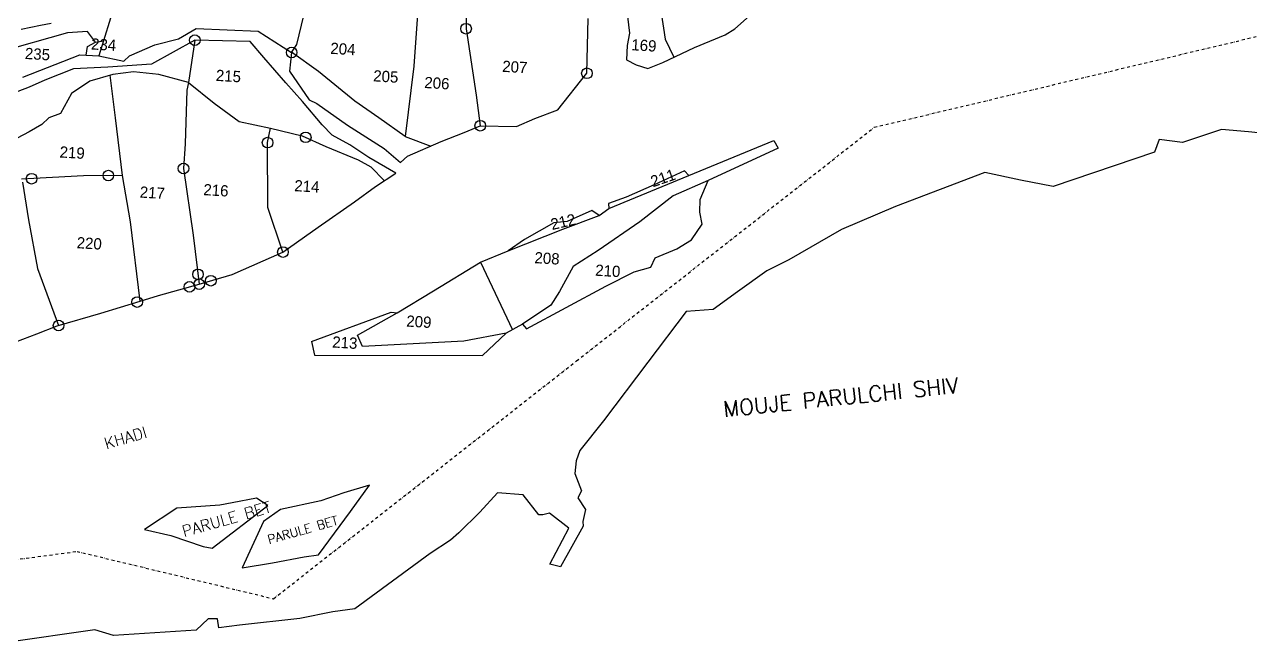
# Model space of a CAD drawing. Header units: metres. Extents: x 338806 to 344625, y 1770002 to 1774709.
# Drawn here: x 339877 to 341974, y 1770210 to 1771267 of the extents above; entities that cross this region are included whole.
import ezdxf

# ---------------------------------------------------------------- set-up
doc = ezdxf.new("R2010")
doc.units = ezdxf.units.M
doc.header["$MEASUREMENT"] = 0
doc.linetypes.add('DASHDOT', pattern=[1, 0.5, -0.25, 0, -0.25])
for name, color, linetype in [('POLY_PARCEL', 6, 'Continuous'), ('POLY_WATER', 4, 'Continuous'), ('TEXT_MAPIN', 7, 'Continuous'), ('TEXT_MAPOUT', 7, 'Continuous'), ('TEXT_PARCEL', 7, 'Continuous'), ('V_BOUND_STREAM_LINE', 7, 'DASHDOT')]:
    doc.layers.add(name, color=color, linetype=linetype)
doc.styles.get("Standard").update_dxf_attribs({"font": 'simplex.shx'})
doc.styles.add('TEXT_MAP', font='', dxfattribs={"height": 1.8})
doc.styles.get('TEXT_MAP').set_extended_font_data('Kruti Dev 050')

msp = doc.modelspace()

# ---------------------------------------------------------------- linework, layer by layer
for centre in [(340632.1, 1771260.2), (340168.2, 1771240.6), (340333.8, 1771219.5), (340838.9, 1771183.9), (340656.5, 1771094.2), (340292.6, 1771065.3), (340357.8, 1771074.3), (339888.9, 1771003.5), (340020.2, 1771008.9), (340148.7, 1771021), (340318.9, 1770878.1), (340173.6, 1770839.8), (340159, 1770818.5), (340175.7, 1770823.2), (340195.5, 1770829), (340069.6, 1770792.5), (339935.1, 1770752.3)]:
    msp.add_circle(centre, 9.1)
at = {"layer": 'POLY_PARCEL'}
for p, q in [((340342.4, 1771233.3), (340371.7, 1771353.4)), ((340632.8, 1771339.1), (340632.1, 1771260.2)), ((340958.1, 1771341), (340972.8, 1771242.5)), ((340549.8, 1771292.3), (340543, 1771195.8)), ((339871.2, 1771259.4), (339903.9, 1771266.2)), ((339903.9, 1771266.2), (339922.2, 1771269.9)), ((340023.9, 1771278.3), (340012.2, 1771239.4)), ((339950.5, 1771253), (339833.1, 1771220)), ((339984.8, 1771255.3), (339950.5, 1771253)), ((339998.3, 1771236.9), (339984.8, 1771255.3)), ((340168.2, 1771240.6), (340157.5, 1771168)), ((340632.1, 1771260.2), (340649.5, 1771146.5)), ((340972.8, 1771242.5), (340987.8, 1771211.6)), ((339982.3, 1771215.1), (339984.7, 1771229.9)), ((339984.7, 1771229.9), (339998.3, 1771236.9)), ((339998.3, 1771236.9), (340012.2, 1771239.4)), ((340012.2, 1771239.4), (340003.9, 1771213.8)), ((340380, 1771187.2), (340333.3, 1771219.8)), ((340333.8, 1771219.5), (340342.4, 1771233.3)), ((340028, 1771181.9), (339988.6, 1771170.4)), ((340032.6, 1771107.8), (340023.1, 1771180.5)), ((340063.3, 1771186.3), (340028, 1771181.9)), ((340106.5, 1771181.9), (340063.3, 1771186.3)), ((340157.5, 1771168), (340106.5, 1771181.9)), ((340441.6, 1771136.4), (340380, 1771187.2)), ((340543, 1771195.8), (340527.9, 1771075.5)), ((339988.6, 1771170.4), (339957.1, 1771149.5)), ((340157.5, 1771168), (340154.3, 1771155.2)), ((340157.5, 1771168), (340201.3, 1771133)), ((339957.1, 1771149.5), (339938.5, 1771114.9)), ((340154.3, 1771155.2), (340151.9, 1771063.4)), ((340482.8, 1771107.7), (340441.6, 1771136.4)), ((340649.5, 1771146.5), (340656.5, 1771094.2)), ((339938.5, 1771114.9), (339918.6, 1771107.6)), ((340201.3, 1771133), (340244.1, 1771101.5)), ((339906.4, 1771096.3), (339884.5, 1771083.7)), ((339918.6, 1771107.6), (339906.4, 1771096.3)), ((340044.4, 1771009.3), (340032.6, 1771107.8)), ((340244.1, 1771101.5), (340297.8, 1771090.1)), ((340527.9, 1771075.5), (340482.8, 1771107.7)), ((339884.5, 1771083.7), (339853.2, 1771067)), ((340292.6, 1771065.3), (340297.8, 1771090.1)), ((340297.8, 1771090.1), (340352, 1771076.9)), ((340352, 1771076.9), (340392.4, 1771058.8)), ((340527.9, 1771075.5), (340571.6, 1771059.1)), ((340151.9, 1771063.4), (340148.7, 1771021)), ((340292.8, 1770954.2), (340292.6, 1771065.3)), ((340392.4, 1771058.8), (340447.5, 1771035.7)), ((340447.5, 1771035.7), (340469.2, 1771024.1)), ((340044.4, 1771009.3), (339977.9, 1771008.2)), ((340058, 1770929.9), (340044.4, 1771009.3)), ((340148.7, 1771021), (340165.1, 1770906.7)), ((340469.2, 1771024.1), (340492.4, 1771000)), ((339977.9, 1771008.2), (339871.4, 1771002.6)), ((339873.6, 1770997.7), (339883.8, 1770933.3)), ((340876.6, 1770952.8), (341013.5, 1771009)), ((341046.3, 1771000.6), (340986.2, 1770974.1)), ((340986.2, 1770974.1), (340929.4, 1770930)), ((340318.9, 1770878.1), (340292.8, 1770954.2)), ((339883.8, 1770933.3), (339898.8, 1770850.1)), ((340074.7, 1770794.1), (340058, 1770929.9)), ((340797.9, 1770917.2), (340860, 1770940.8)), ((340929.4, 1770930), (340858.3, 1770880.8)), ((340165.1, 1770906.7), (340175.7, 1770823.2)), ((340704.3, 1770879.9), (340797.9, 1770917.2)), ((340858.3, 1770880.8), (340815.5, 1770853.2)), ((339898.8, 1770850.1), (339935.1, 1770752.3)), ((340656.6, 1770861), (340711.6, 1770745.1)), ((340815.5, 1770853.2), (340791.9, 1770810.7)), ((340791.9, 1770810.7), (340777.4, 1770787)), ((340777.4, 1770787), (340728.6, 1770754.7)), ((340446.6, 1770736), (340514.2, 1770773.9)), ((340514.2, 1770773.9), (340514.2, 1770773.9)), ((340700.8, 1770739), (340628.6, 1770725.5)), ((340454.9, 1770716.7), (340446.6, 1770736)), ((340628.6, 1770725.5), (340454.9, 1770716.7))]:
    msp.add_line(p, q, dxfattribs=at)
at = {"layer": 'POLY_WATER'}
for p, q in [((340904.8, 1771310.1), (340911.6, 1771252.6)), ((341092.1, 1771259.7), (341121.9, 1771286.8)), ((340838.9, 1771183.9), (340840.9, 1771277.8)), ((340168.2, 1771240.6), (340094.1, 1771199.5)), ((340099.9, 1771232.8), (340140.1, 1771242.9)), ((340140.1, 1771242.9), (340170.2, 1771260.8)), ((340262.7, 1771238.4), (340168.2, 1771240.6)), ((340170.2, 1771260.8), (340276.7, 1771256.2)), ((340276.7, 1771256.2), (340333.8, 1771219.5)), ((340911.6, 1771252.6), (340907.7, 1771231.7)), ((341022.8, 1771228.1), (341075.5, 1771249.5)), ((341075.5, 1771249.5), (341092.1, 1771259.7)), ((340056.6, 1771213.8), (340099.9, 1771232.8)), ((340286.1, 1771210.8), (340262.7, 1771238.4)), ((340333.8, 1771219.5), (340330.3, 1771187.6)), ((340907.7, 1771231.7), (340906.5, 1771206.8)), ((340968.6, 1771202.5), (341022.8, 1771228.1)), ((339873.7, 1771177), (339971.6, 1771215.7)), ((339971.6, 1771215.7), (340003.9, 1771213.8)), ((340003.9, 1771213.8), (340046.8, 1771204.5)), ((340094.1, 1771199.5), (340019.3, 1771194.6)), ((340046.8, 1771204.5), (340056.6, 1771213.8)), ((340324, 1771167.5), (340286.1, 1771210.8)), ((340906.5, 1771206.8), (340922.9, 1771198.6)), ((340922.9, 1771198.6), (340943, 1771192.1)), ((340943, 1771192.1), (340968.6, 1771202.5)), ((339960.4, 1771191.6), (339911.3, 1771172.1)), ((340019.3, 1771194.6), (339960.4, 1771191.6)), ((340330.3, 1771187.6), (340363.6, 1771138.2)), ((340789.4, 1771121.2), (340838.9, 1771183.9)), ((339884.7, 1771160.4), (339845.8, 1771145.5)), ((339911.3, 1771172.1), (339884.7, 1771160.4)), ((340352.2, 1771135.9), (340324, 1771167.5)), ((340385.9, 1771095.8), (340352.2, 1771135.9)), ((340363.6, 1771138.2), (340376.8, 1771132.4)), ((340376.8, 1771132.4), (340429.5, 1771095.4)), ((340749.8, 1771106.3), (340789.4, 1771121.2)), ((340403.2, 1771077.8), (340385.9, 1771095.8)), ((340429.5, 1771095.4), (340492, 1771055.2)), ((340628.7, 1771082.4), (340656.5, 1771094.2)), ((340656.5, 1771094.2), (340718.4, 1771093.1)), ((340718.4, 1771093.1), (340749.8, 1771106.3)), ((340433.1, 1771061.6), (340403.2, 1771077.8)), ((340589.8, 1771067), (340628.7, 1771082.4)), ((341924.7, 1771087.5), (341857.5, 1771065.2)), ((341970.8, 1771083.7), (341924.7, 1771087.5)), ((341997.8, 1771080.9), (341970.8, 1771083.7)), ((340466, 1771039.6), (340433.1, 1771061.6)), ((340492, 1771055.2), (340520.2, 1771031)), ((340531.8, 1771042), (340589.8, 1771067)), ((341013.5, 1771009), (341158.6, 1771068.7)), ((341165.9, 1771056), (341046.3, 1771000.6)), ((341158.6, 1771068.7), (341165.9, 1771056)), ((341817.6, 1771070.7), (341810, 1771048.7)), ((341857.5, 1771065.2), (341817.6, 1771070.7)), ((340511.9, 1771012.9), (340466, 1771039.6)), ((340520.2, 1771031), (340531.8, 1771042)), ((341810, 1771048.7), (341636.7, 1770990.1)), ((340477.3, 1770990), (340511.9, 1771012.9)), ((341005.6, 1771016.9), (340953.8, 1770993)), ((341013.5, 1771009), (341005.6, 1771016.9)), ((341519.4, 1771014.2), (341366.9, 1770955.8)), ((341580.7, 1771001.2), (341519.4, 1771014.2)), ((340441.5, 1770964.2), (340477.3, 1770990)), ((340953.8, 1770993), (340906.1, 1770971.8)), ((341032.6, 1770968.1), (341046.3, 1771000.6)), ((341636.7, 1770990.1), (341580.7, 1771001.2)), ((340906.1, 1770971.8), (340875.8, 1770961.3)), ((341032.2, 1770946), (341032.6, 1770968.1)), ((340379, 1770920.8), (340441.5, 1770964.2)), ((340847.3, 1770949.2), (340805.1, 1770930.1)), ((340860, 1770940.8), (340847.3, 1770949.2)), ((340860, 1770940.8), (340876.6, 1770952.8)), ((340875.8, 1770961.3), (340876.6, 1770952.8)), ((341366.9, 1770955.8), (341274.2, 1770916.6)), ((340782.3, 1770928), (340732.1, 1770899.5)), ((340805.1, 1770930.1), (340782.3, 1770928)), ((341017.7, 1770899.2), (341036.2, 1770925.9)), ((341036.2, 1770925.9), (341032.2, 1770946)), ((340318.9, 1770878.1), (340379, 1770920.8)), ((341274.2, 1770916.6), (341184.2, 1770864.5)), ((340732.1, 1770899.5), (340704.3, 1770879.9)), ((340992.7, 1770883.4), (341017.7, 1770899.2)), ((340232.1, 1770839.6), (340318.9, 1770878.1)), ((340656.6, 1770861), (340704.3, 1770879.9)), ((340948.3, 1770851.9), (340955.6, 1770868.3)), ((340955.6, 1770868.3), (340992.7, 1770883.4)), ((341184.2, 1770864.5), (341146.9, 1770846)), ((340576.4, 1770811.8), (340656.6, 1770861)), ((340871.5, 1770819.5), (340919.9, 1770844.1)), ((340919.9, 1770844.1), (340948.3, 1770851.9)), ((341146.9, 1770846), (341096.3, 1770809.9)), ((340106, 1770803.6), (340175.7, 1770823.2)), ((340175.7, 1770823.2), (340232.1, 1770839.6)), ((340074.7, 1770794.1), (340106, 1770803.6)), ((340514.2, 1770773.9), (340576.4, 1770811.8)), ((340735.5, 1770746.6), (340871.5, 1770819.5)), ((341096.3, 1770809.9), (341055.1, 1770779.7)), ((340007.5, 1770773.5), (340074.7, 1770794.1)), ((341055.1, 1770779.7), (341008.6, 1770776.5)), ((339932.7, 1770751.6), (340007.5, 1770773.5)), ((340367.9, 1770725.1), (340504.1, 1770775.2)), ((340504.1, 1770775.2), (340514.2, 1770773.9)), ((341008.6, 1770776.5), (340943, 1770689.8)), ((339850.1, 1770719.9), (339898, 1770738.3)), ((339898, 1770738.3), (339932.7, 1770751.6)), ((340660.3, 1770701.3), (340700.8, 1770739)), ((340728.6, 1770754.7), (340700.8, 1770739)), ((340728.6, 1770754.7), (340735.5, 1770746.6)), ((340367.9, 1770725.1), (340372.9, 1770701.4)), ((340372.9, 1770701.4), (340660.3, 1770701.3)), ((340943, 1770689.8), (340867.4, 1770589.5)), ((340867.4, 1770589.5), (340826.5, 1770538.4)), ((340826.5, 1770538.4), (340820.3, 1770520.9)), ((340820.3, 1770520.9), (340818, 1770499.2)), ((340818, 1770499.2), (340829.9, 1770469.5)), ((340423.2, 1770466.2), (340383.8, 1770452.2)), ((340467.1, 1770479.2), (340423.2, 1770466.2)), ((340434.5, 1770434.1), (340467.1, 1770479.2)), ((340685.9, 1770466.1), (340655.8, 1770433.2)), ((340729.6, 1770462.8), (340685.9, 1770466.1)), ((340829.9, 1770469.5), (340823.5, 1770457.5)), ((340211.2, 1770444.9), (340137.1, 1770440)), ((340198, 1770371.2), (340292.8, 1770444.5)), ((340231.8, 1770449.1), (340211.2, 1770444.9)), ((340273.9, 1770456.7), (340231.8, 1770449.1)), ((340292.8, 1770444.5), (340273.9, 1770456.7)), ((340383.8, 1770452.2), (340314.6, 1770437.6)), ((340756.5, 1770428.5), (340729.6, 1770462.8)), ((340823.5, 1770457.5), (340836.5, 1770437.8)), ((340137.1, 1770440), (340082, 1770403.4)), ((340314.6, 1770437.6), (340285.8, 1770417.3)), ((340379.7, 1770359.8), (340434.5, 1770434.1)), ((340655.8, 1770433.2), (340620, 1770397.8)), ((340763.6, 1770428.6), (340756.5, 1770428.5)), ((340775, 1770431), (340763.6, 1770428.6)), ((340808, 1770405.4), (340775, 1770431)), ((340836.5, 1770437.8), (340831.7, 1770417.1)), ((340082, 1770403.4), (340126.9, 1770392.8)), ((340285.8, 1770417.3), (340249.4, 1770337.9)), ((340775.7, 1770344.3), (340808, 1770405.4)), ((340832.7, 1770408.9), (340793.8, 1770339.6)), ((340831.7, 1770417.1), (340832.7, 1770408.9)), ((340126.9, 1770392.8), (340182.3, 1770374.5)), ((340605.4, 1770385.3), (340570.9, 1770362.5)), ((340620, 1770397.8), (340605.4, 1770385.3)), ((340182.3, 1770374.5), (340198, 1770371.2)), ((340355, 1770356.4), (340379.7, 1770359.8)), ((340570.9, 1770362.5), (340442.1, 1770267.5)), ((340249.4, 1770337.9), (340300.9, 1770346.4)), ((340300.9, 1770346.4), (340355, 1770356.4)), ((340793.8, 1770339.6), (340775.7, 1770344.3)), ((340404.1, 1770262.2), (340347.7, 1770250.8)), ((340442.1, 1770267.5), (340404.1, 1770262.2)), ((340190.8, 1770250.4), (340170.7, 1770231.2)), ((340207.1, 1770250.4), (340190.8, 1770250.4)), ((340209.2, 1770235), (340207.1, 1770250.4)), ((340244.7, 1770239.4), (340209.2, 1770235)), ((340347.7, 1770250.8), (340244.7, 1770239.4)), ((339997.3, 1770231.9), (339846.1, 1770210)), ((340029, 1770222.1), (339997.3, 1770231.9)), ((340170.7, 1770231.2), (340029, 1770222.1))]:
    msp.add_line(p, q, dxfattribs=at)
at = {"layer": 'V_BOUND_STREAM_LINE', "ltscale": 10}
for p, q in [((341330.4, 1771091.5), (342685.4, 1771413.3)), ((340821.2, 1770691.9), (341330.4, 1771091.5)), ((340302.7, 1770284.9), (340821.2, 1770691.9)), ((339659.3, 1770325.2), (339966.7, 1770365.8)), ((339966.7, 1770365.8), (340302.7, 1770284.9))]:
    msp.add_line(p, q, dxfattribs=at)

# ---------------------------------------------------------------- texts
at = {"layer": 'TEXT_MAPIN'}
for s, height, p in [('KHADI', 19.24, (340016.6, 1770540.7)), ('PARULE BET', 19.24, (340149.7, 1770390.2)), ('PARULE BET', 15.24, (340295.2, 1770378.2))]:
    msp.add_text(s, height=height, rotation=16.0079, dxfattribs=at).set_placement(p)
at = {"layer": 'TEXT_MAPOUT'}
msp.add_text('MOUJE PARULCHI SHIV', height=26.725, rotation=5.8616, dxfattribs=at).set_placement((341073.4, 1770595.9))
at = {"layer": 'TEXT_PARCEL', "style": 'TEXT_MAP'}
for s, rotation, p in [('234', 356.459, (339990.2, 1771224.7)), ('169', 356.459, (340914.4, 1771223.4)), ('235', 356.459, (339877, 1771208.5)), ('204', 356.459, (340399.5, 1771217.3)), ('207', 356.459, (340693.6, 1771186.5)), ('215', 356.459, (340203.7, 1771171)), ('205', 356.459, (340472.9, 1771170.2)), ('206', 356.459, (340560.3, 1771158.8)), ('219', 356.459, (339936.4, 1771039.9)), ('211', 18.8261, (340951.7, 1770988.8)), ('217', 356.459, (340073.5, 1770971.3)), ('216', 356.459, (340182.3, 1770975.5)), ('214', 356.459, (340337.9, 1770982.3)), ('212', 13.0651, (340779.4, 1770915.6)), ('220', 356.459, (339965.6, 1770884.7)), ('208', 356.459, (340748.7, 1770859.1)), ('210', 356.459, (340852.7, 1770837.6)), ('209', 356.459, (340529.5, 1770750.6)), ('213', 356.459, (340402.8, 1770714.8))]:
    msp.add_text(s, height=19.24, rotation=rotation, dxfattribs=at).set_placement(p)

doc.saveas('drawing.dxf')
